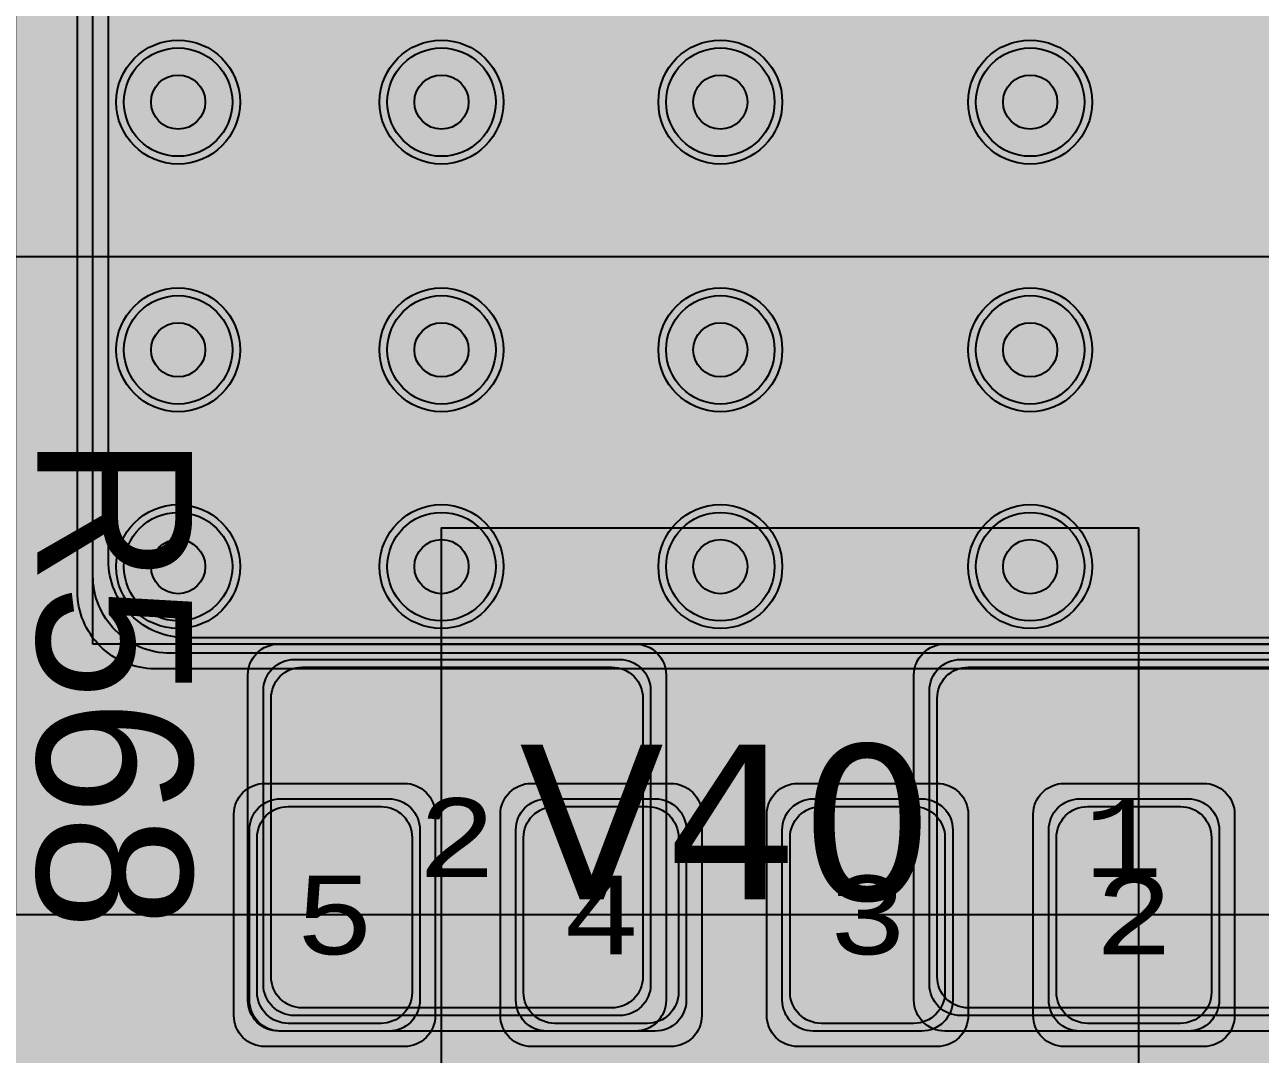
# Model space of a CAD drawing. Extents: x -28 to 199, y -61 to 255.
# Drawn here: x 25.81 to 33.79, y 203.85 to 210.5 of the extents above; entities that cross this region are included whole.
import ezdxf
from ezdxf.enums import TextEntityAlignment as Align

# ---------------------------------------------------------------- set-up
doc = ezdxf.new("R2010")
doc.units = 0
doc.header["$MEASUREMENT"] = 0
for name, color, linetype in [('ASSEMBLY_OUTLINES_BTM', 191, 'CONTINUOUS'), ('ASSEMBLY_OUTLINES_TOP', 102, 'CONTINUOUS'), ('ASSEMBLY_PART_NUMBERS_BTM', 191, 'CONTINUOUS'), ('ASSEMBLY_PART_NUMBERS_TOP', 102, 'CONTINUOUS'), ('ASSEMBLY_REF_DES_TOP', 102, 'CONTINUOUS'), ('DRILL_DRAWING', 21, 'CONTINUOUS'), ('GENERATED_SILKSCREEN_BTM', 255, 'CONTINUOUS'), ('GENERATED_SILKSCREEN_TOP', 140, 'CONTINUOUS'), ('PART_PADS_SMD_BTM', 10, 'CONTINUOUS'), ('PART_PADS_SMD_TOP', 150, 'CONTINUOUS'), ('PIN_NUMBERS_BTM', 8, 'CONTINUOUS'), ('PIN_NUMBERS_TOP', 8, 'CONTINUOUS'), ('PLACEMENT_OUTLINES_BTM', 222, 'CONTINUOUS'), ('PLACEMENT_OUTLINES_TOP', 130, 'CONTINUOUS'), ('PLANE_DATA_LAYER_TOP', 150, 'CONTINUOUS'), ('PLANE_SHAPES_LAYER_2', 230, 'CONTINUOUS'), ('PLANE_SHAPES_LAYER_3', 81, 'CONTINUOUS'), ('PLANE_SHAPES_LAYER_TOP', 150, 'CONTINUOUS'), ('SILKSCREEN_OUTLINES_BTM', 211, 'CONTINUOUS'), ('SILKSCREEN_OUTLINES_TOP', 150, 'CONTINUOUS'), ('SILKSCREEN_REF_DES_TOP', 150, 'CONTINUOUS'), ('SOLDERMASK_PADS_BTM', 12, 'CONTINUOUS'), ('SOLDERMASK_PADS_TOP', 180, 'CONTINUOUS'), ('SOLDERPASTE_PADS_BTM', 12, 'CONTINUOUS'), ('SOLDERPASTE_PADS_TOP', 180, 'CONTINUOUS'), ('TRACES_LAYER_BOTTOM', 10, 'CONTINUOUS'), ('TRACES_LAYER_TOP', 150, 'CONTINUOUS'), ('VIA_HOLES_LAYER_2', 30, 'CONTINUOUS'), ('VIA_HOLES_LAYER_3', 30, 'CONTINUOUS'), ('VIA_HOLES_LAYER_BOTTOM', 30, 'CONTINUOUS'), ('VIA_HOLES_LAYER_TOP', 30, 'CONTINUOUS'), ('VIA_PADS_LAYER_2', 230, 'CONTINUOUS'), ('VIA_PADS_LAYER_3', 81, 'CONTINUOUS'), ('VIA_PADS_LAYER_BOTTOM', 10, 'CONTINUOUS'), ('VIA_PADS_LAYER_TOP', 150, 'CONTINUOUS')]:
    doc.layers.add(name, color=color, linetype=linetype)
doc.styles.add('COURIER_NEW', font='COUR.TTF')
doc.styles.add('VERDANA', font='verdana.TTF')
doc.styles.add('VERIBEST_GERBER_0', font='txt')

msp = doc.modelspace()

# ---------------------------------------------------------------- hatches: boundary and pattern name
at = {"layer": 'PLANE_DATA_LAYER_TOP'}
h = msp.add_hatch(color=256, dxfattribs=at)
h.paths.add_polyline_path([(80, 232.365844, -0.1989099556854013), (79.977682, 232.311963), (76.210945, 228.545226, -0.1989133663345171), (76.157063, 228.522908), (59.914305, 228.522908, -0.198913366334503), (59.860423, 228.545226), (59.320177, 229.085472, 0.1989122151386104), (58.966624, 229.231919), (50.250273, 229.231919, 0.0837973501695308), (50.086168, 229.204221, -0.0837986131993937), (50.061158, 229.2), (49.753893, 229.2, -0.1385740107174436), (49.714013, 229.211269, 1.0804036103222296), (49.168413, 228.146495, -0.8191892513054791), (49.139002, 228), (48.689638, 228, -0.1756631756824748), (48.640808, 228.017701, 0.3625092994040223), (47.359192, 228.017701, -0.1756631756824748), (47.310362, 228), (47.000008, 228, 0.414213562373095), (47, 227.999992), (47, 225.568799, -0.1989099556854013), (46.977682, 225.514918), (45.792168, 224.329403, 0.1989122151386141), (45.645721, 223.97585), (45.645721, 222.741241, -0.7495331930101992), (45.505318, 222.700199, 3.4209104294883637), (45.505318, 221.299801, -0.7495331930101992), (45.645721, 221.258759), (45.645721, 216.903659, 0.1989122151386141), (45.792168, 216.550106), (46.977682, 215.364592, -0.1989099556853327), (47, 215.310711), (47, 208.3262, -0.414213562373095), (46.9238, 208.25), (40.250008, 208.25, 0.414213562373095), (40.25, 208.249992), (40.25, 207.509818, -0.1989099556853327), (40.227682, 207.455937), (39.293327, 206.521582, -0.1630063276675114), (39.250007, 206.5, 0.3431077501110799), (39.25, 206.499993, -0.163006327667525), (39.228418, 206.456673), (39.204184, 206.432439, 0.1989122151386036), (39.057737, 206.078886), (39.057737, 199.827847, -0.1989099556853499), (39.035419, 199.773966), (38.237431, 198.975978, -0.1989133663344342), (38.183549, 198.95366), (34.8262, 198.95366, -0.414213562373095), (34.75, 199.02986), (34.75, 206.499992, 0.414213562373095), (34.749992, 206.5), (34.317913, 206.5, -0.1960198588118564), (34.264635, 206.521722, 0.1960197135562124), (33.95, 206.65), (31.85, 206.65, 0.1960197135562153), (31.535365, 206.521722, -0.1960198588118564), (31.482087, 206.5), (30.017913, 206.5, -0.1960198588118564), (29.964635, 206.521722, 0.1960197135562153), (29.65, 206.65), (27.55, 206.65, 0.1960197135562138), (27.235365, 206.521722, -0.196019858811865), (27.182087, 206.5), (26.0762, 206.5, -0.414213562373095), (26, 206.5762), (26, 209.249992, 0.414213562373095), (25.999992, 209.25), (22.5762, 209.25, -0.414213562373095), (22.5, 209.3262), (22.5, 217.1738, -0.414213562373095), (22.5762, 217.25), (40.249992, 217.25, 0.414213562373095), (40.25, 217.250008), (40.25, 235.6738, -0.414213562373095), (40.3262, 235.75), (40.926501, 235.75, -0.3936083065980414), (41.00251, 235.679195, 0.9315311087574788), (42.99749, 235.679195, -0.3936083065980414), (43.073499, 235.75), (45.676501, 235.75, -0.3936083065980414), (45.75251, 235.679195, 0.9315311087574788), (47.74749, 235.679195, -0.3936083065980414), (47.823499, 235.75), (54.749992, 235.75, 0.414213562373095), (54.75, 235.750008), (54.75, 253.9238, -0.414213562373095), (54.8262, 254), (76.4238, 254, -0.414213562373095), (76.5, 253.9238), (76.5, 245.000008, 0.414213562373095), (76.500008, 245), (76.9238, 245, -0.414213562373095), (77, 244.9238), (77, 243.738669, -0.1989099556853327), (76.977682, 243.684788), (75.896687, 242.603793, -0.138572885290835), (75.860519, 242.583563, 0.3470511284967585), (75.4, 242.000001), (75.4, 241.999997, 0.8890740124386082), (76.583563, 241.860519, -0.1385728852907777), (76.603793, 241.896687), (77.853553, 243.146447, 0.1989122151386141), (78, 243.5), (78, 244.9238, -0.414213562373095), (78.0762, 245), (79.9238, 245, -0.414213562373095), (80, 244.9238)], flags=0)
h.paths.add_polyline_path([(43.11, 211.84, -0.9999999999999999), (45.709999999999994, 211.84, -0.9999999999999999)], flags=0)
h.paths.add_polyline_path([(43.11, 232.16, -0.9999999999999999), (45.709999999999994, 232.16, -0.9999999999999999)], flags=0)
h.paths.add_polyline_path([(70.36, 251.16, -0.9999999999999999), (72.96, 251.16, -0.9999999999999999)], flags=0)
h.paths.add_polyline_path([(75.85382, 232.201656, 1.5269321533254407), (77.798344, 234.14618, -0.3083936079367561), (77.75, 234.217106), (77.75, 236.85, 0.1989122151386141), (77.603553, 237.203553), (74.003793, 240.803313, -0.1385728852908702), (73.983563, 240.839481, 0.5290192293501887), (73.056188, 241.191725, -0.5447508126718748), (72.937635, 241.2401, 0.9111800432088785), (70.36, 241), (70.36, 240.999999, 0.7658860095707771), (72.783466, 240.345916, -0.5447523950639244), (72.911374, 240.351799, 0.1812054976169237), (73.260519, 240.116437, -0.1385728852908801), (73.296687, 240.096207), (76.727682, 236.665212, -0.1989099556853327), (76.75, 236.611331), (76.75, 234.217106, -0.3083936079367562), (76.701656, 234.14618, 0.2085264349626477), (75.85382, 233.298344, -0.30839360793669), (75.782894, 233.25), (73.57, 233.25, 0.1989122151386067), (73.216447, 233.103553), (72.190166, 232.077272, -0.292650029123305), (72.109912, 232.059663, 4.55738777888818), (72.879663, 231.289912, -0.0885792902101388), (72.874954, 231.316284), (72.874954, 231.316285, -0.1989099556854013), (72.897272, 231.370166), (73.754788, 232.227682, -0.1989133663345172), (73.80867, 232.25), (75.782894, 232.25, -0.30839360793669)], flags=0)
at = {"layer": 'PLANE_SHAPES_LAYER_2'}
h = msp.add_hatch(color=256, dxfattribs=at)
h.paths.add_polyline_path([(169.5, 129.25), (149.5, 129.25), (142.25, 122), (142.25, 90.5), (147.5, 90.5), (147.5, 80), (154, 80), (154, 69.25), (131.75, 69.25), (131.75, 73.25), (121.25, 73.25), (121.25, 81), (110.5, 81), (110.5, 125.75), (106.5, 125.75), (106.5, 128.75), (93.5, 128.75), (93.5, 120.25), (91.75, 120.25), (91.75, 121.5), (80, 121.5), (80, 118.25), (73.25, 118.25), (73.25, 124.5), (67.5, 124.5), (67.5, 128), (57.75, 128), (57.75, 120.25), (55.25, 120.25), (55.25, 121.5), (47.5, 121.5), (47.5, 119), (35, 119), (35, 134.75), (32.75, 134.75), (32.75, 159.75), (29.25, 159.75), (29.25, 175.25), (22.5, 175.25), (22.5, 195.25), (17.25, 195.25), (17.25, 198), (22.5, 198), (22.5, 216.5), (40.25, 216.5), (40.25, 235.5), (54.5, 235.5), (54.5, 254), (87.25, 254), (87.25, 236.25), (86.25, 236.25), (86.25, 228.75), (81, 228.75), (81, 218.75), (95.25, 218.75), (95.25, 194.5), (87, 194.5), (87, 172), (131.1, 172), (131.1, 208.75), (115.5, 208.75), (115.5, 213.75), (106.75, 213.75), (106.75, 218.75), (110.25, 222.25), (110.25, 226.25), (142.5, 226.25), (142.5, 221.5), (160.5, 221.5), (160.5, 240.75), (169.5, 240.75)])
h.paths.add_polyline_path([(35.5, 149.5), (41.75, 149.5), (41.75, 152), (39.25, 152), (39.25, 154), (37.75, 154), (37.75, 152), (35.5, 152)], flags=16)
h.paths.add_polyline_path([(37.5, 125.75), (37.5, 128.75), (42.75, 128.75), (42.75, 125.75)], flags=16)
h.paths.add_polyline_path([(52, 127.75), (52, 130.75), (54.25, 130.75), (54.25, 127.75)], flags=16)
h.paths.add_polyline_path([(50.75, 219.5), (50.75, 226.5), (71.75, 226.5), (71.75, 219.5)], flags=16)
h.paths.add_polyline_path([(66.5, 150.75), (66.5, 177.5), (72.25, 177.5), (72.25, 150.75)], flags=16)
h.paths.add_polyline_path([(47.25, 185.25), (73, 185.25), (73, 188.25), (70.25, 188.25), (70.25, 191), (47.25, 191)], flags=16)
h.paths.add_polyline_path([(84.5, 208), (84.5, 212.75), (85, 212.75), (85, 208)], flags=16)
h.paths.add_polyline_path([(61.5, 137.25), (87.75, 137.25), (87.75, 140.5), (84.75, 140.5), (84.75, 143), (61.5, 143)], flags=16)
h.paths.add_polyline_path([(88.75, 127), (88.75, 130), (91, 130), (91, 127)], flags=16)
h.paths.add_polyline_path([(85.5, 130.25), (85.5, 132.5), (91, 132.5), (91, 130.25)], flags=16)
h.paths.add_polyline_path([(108.75, 142.25), (135.75, 142.25), (135.75, 145.75), (132.25, 145.75), (132.25, 149), (108.75, 149)], flags=16)
h.paths.add_polyline_path([(114.25, 126.75), (140.75, 126.75), (140.75, 129.75), (137.25, 129.75), (137.25, 133), (114.25, 133)], flags=16)
h.paths.add_polyline_path([(155.25, 180.25), (166.25, 180.25), (166.25, 186.25), (152.25, 186.25), (152.25, 183), (155.25, 183)], flags=16)
at = {"layer": 'PLANE_SHAPES_LAYER_3'}
h = msp.add_hatch(color=256, dxfattribs=at)
h.paths.add_polyline_path([(169.5, 129.25), (149.5, 129.25), (142.25, 122), (142.25, 90.5), (147.5, 90.5), (147.5, 80), (154, 80), (154, 69.25), (131.75, 69.25), (131.75, 73.25), (121.25, 73.25), (121.25, 81), (110.5, 81), (110.5, 125.75), (106.5, 125.75), (106.5, 128.75), (93.5, 128.75), (93.5, 120.25), (91.75, 120.25), (91.75, 121.5), (80, 121.5), (80, 118.25), (73.25, 118.25), (73.25, 124.5), (67.5, 124.5), (67.5, 127.75), (58.25, 127.75), (58.25, 130.25), (88.75, 130.25), (88.75, 127), (91, 127), (91, 132.5), (55, 132.5), (55, 131.25), (52, 131.25), (52, 127.75), (55, 127.75), (55, 127.25), (57.75, 127.25), (57.75, 120.25), (55.25, 120.25), (55.25, 121.5), (47.5, 121.5), (47.5, 119), (35, 119), (35, 134.75), (32.75, 134.75), (32.75, 159.75), (29.25, 159.75), (29.25, 175.25), (22.5, 175.25), (22.5, 195.25), (17.25, 195.25), (17.25, 198), (22.5, 198), (22.5, 216.5), (40.25, 216.5), (40.25, 235.5), (54.5, 235.5), (54.5, 254), (87.25, 254), (87.25, 236.25), (86.25, 236.25), (86.25, 228.75), (81, 228.75), (81, 218.75), (95.25, 218.75), (95.25, 194.5), (87, 194.5), (87, 172), (131.1, 172), (131.1, 208.75), (115.5, 208.75), (115.5, 213.75), (106.75, 213.75), (106.75, 218.75), (110.25, 222.25), (110.25, 226.25), (142.5, 226.25), (142.5, 221.5), (160.5, 221.5), (160.5, 240.75), (169.5, 240.75)])
h.paths.add_polyline_path([(35.5, 149.5), (41.75, 149.5), (41.75, 152), (39.25, 152), (39.25, 154), (37.75, 154), (37.75, 152), (35.5, 152)], flags=16)
h.paths.add_polyline_path([(37.5, 125.75), (37.5, 128.75), (42.75, 128.75), (42.75, 125.75)], flags=16)
h.paths.add_polyline_path([(50.75, 219.5), (50.75, 226.5), (71.75, 226.5), (71.75, 219.5)], flags=16)
h.paths.add_polyline_path([(66.5, 150.75), (66.5, 177.5), (72.25, 177.5), (72.25, 150.75)], flags=16)
h.paths.add_polyline_path([(47.25, 185.25), (73, 185.25), (73, 188.25), (70.25, 188.25), (70.25, 191), (47.25, 191)], flags=16)
h.paths.add_polyline_path([(84.5, 208), (84.5, 212.75), (85, 212.75), (85, 208)], flags=16)
h.paths.add_polyline_path([(61.5, 137.25), (87.75, 137.25), (87.75, 140.5), (84.75, 140.5), (84.75, 143), (61.5, 143)], flags=16)
h.paths.add_polyline_path([(108.75, 142.25), (135.75, 142.25), (135.75, 145.75), (132.25, 145.75), (132.25, 149), (108.75, 149)], flags=16)
h.paths.add_polyline_path([(114.25, 126.75), (140.75, 126.75), (140.75, 129.75), (137.25, 129.75), (137.25, 133), (114.25, 133)], flags=16)
h.paths.add_polyline_path([(155.25, 180.25), (166.25, 180.25), (166.25, 186.25), (152.25, 186.25), (152.25, 183), (155.25, 183)], flags=16)
at = {"layer": 'VIA_HOLES_LAYER_2'}
h = msp.add_hatch(color=256, dxfattribs=at)
edge = h.paths.add_edge_path()
edge.add_arc((26.8, 210), 0.175, 0, 360)
h = msp.add_hatch(color=256, dxfattribs=at)
edge = h.paths.add_edge_path()
edge.add_arc((28.5, 210), 0.175, 0, 360)
h = msp.add_hatch(color=256, dxfattribs=at)
edge = h.paths.add_edge_path()
edge.add_arc((30.3, 210), 0.175, 0, 360)
h = msp.add_hatch(color=256, dxfattribs=at)
edge = h.paths.add_edge_path()
edge.add_arc((32.3, 210), 0.175, 0, 360)
h = msp.add_hatch(color=256, dxfattribs=at)
edge = h.paths.add_edge_path()
edge.add_arc((26.8, 208.4), 0.175, 0, 360)
h = msp.add_hatch(color=256, dxfattribs=at)
edge = h.paths.add_edge_path()
edge.add_arc((28.5, 208.4), 0.175, 0, 360)
h = msp.add_hatch(color=256, dxfattribs=at)
edge = h.paths.add_edge_path()
edge.add_arc((30.3, 208.4), 0.175, 0, 360)
h = msp.add_hatch(color=256, dxfattribs=at)
edge = h.paths.add_edge_path()
edge.add_arc((32.3, 208.4), 0.175, 0, 360)
h = msp.add_hatch(color=256, dxfattribs=at)
edge = h.paths.add_edge_path()
edge.add_arc((26.8, 207), 0.175, 0, 360)
h = msp.add_hatch(color=256, dxfattribs=at)
edge = h.paths.add_edge_path()
edge.add_arc((28.5, 207), 0.175, 0, 360)
h = msp.add_hatch(color=256, dxfattribs=at)
edge = h.paths.add_edge_path()
edge.add_arc((30.3, 207), 0.175, 0, 360)
h = msp.add_hatch(color=256, dxfattribs=at)
edge = h.paths.add_edge_path()
edge.add_arc((32.3, 207), 0.175, 0, 360)
at = {"layer": 'VIA_HOLES_LAYER_3'}
h = msp.add_hatch(color=256, dxfattribs=at)
edge = h.paths.add_edge_path()
edge.add_arc((26.8, 210), 0.175, 0, 360)
h = msp.add_hatch(color=256, dxfattribs=at)
edge = h.paths.add_edge_path()
edge.add_arc((28.5, 210), 0.175, 0, 360)
h = msp.add_hatch(color=256, dxfattribs=at)
edge = h.paths.add_edge_path()
edge.add_arc((30.3, 210), 0.175, 0, 360)
h = msp.add_hatch(color=256, dxfattribs=at)
edge = h.paths.add_edge_path()
edge.add_arc((32.3, 210), 0.175, 0, 360)
h = msp.add_hatch(color=256, dxfattribs=at)
edge = h.paths.add_edge_path()
edge.add_arc((26.8, 208.4), 0.175, 0, 360)
h = msp.add_hatch(color=256, dxfattribs=at)
edge = h.paths.add_edge_path()
edge.add_arc((28.5, 208.4), 0.175, 0, 360)
h = msp.add_hatch(color=256, dxfattribs=at)
edge = h.paths.add_edge_path()
edge.add_arc((30.3, 208.4), 0.175, 0, 360)
h = msp.add_hatch(color=256, dxfattribs=at)
edge = h.paths.add_edge_path()
edge.add_arc((32.3, 208.4), 0.175, 0, 360)
h = msp.add_hatch(color=256, dxfattribs=at)
edge = h.paths.add_edge_path()
edge.add_arc((26.8, 207), 0.175, 0, 360)
h = msp.add_hatch(color=256, dxfattribs=at)
edge = h.paths.add_edge_path()
edge.add_arc((28.5, 207), 0.175, 0, 360)
h = msp.add_hatch(color=256, dxfattribs=at)
edge = h.paths.add_edge_path()
edge.add_arc((30.3, 207), 0.175, 0, 360)
h = msp.add_hatch(color=256, dxfattribs=at)
edge = h.paths.add_edge_path()
edge.add_arc((32.3, 207), 0.175, 0, 360)
at = {"layer": 'VIA_HOLES_LAYER_BOTTOM'}
h = msp.add_hatch(color=256, dxfattribs=at)
edge = h.paths.add_edge_path()
edge.add_arc((26.8, 210), 0.175, 0, 360)
h = msp.add_hatch(color=256, dxfattribs=at)
edge = h.paths.add_edge_path()
edge.add_arc((28.5, 210), 0.175, 0, 360)
h = msp.add_hatch(color=256, dxfattribs=at)
edge = h.paths.add_edge_path()
edge.add_arc((30.3, 210), 0.175, 0, 360)
h = msp.add_hatch(color=256, dxfattribs=at)
edge = h.paths.add_edge_path()
edge.add_arc((32.3, 210), 0.175, 0, 360)
h = msp.add_hatch(color=256, dxfattribs=at)
edge = h.paths.add_edge_path()
edge.add_arc((26.8, 208.4), 0.175, 0, 360)
h = msp.add_hatch(color=256, dxfattribs=at)
edge = h.paths.add_edge_path()
edge.add_arc((28.5, 208.4), 0.175, 0, 360)
h = msp.add_hatch(color=256, dxfattribs=at)
edge = h.paths.add_edge_path()
edge.add_arc((30.3, 208.4), 0.175, 0, 360)
h = msp.add_hatch(color=256, dxfattribs=at)
edge = h.paths.add_edge_path()
edge.add_arc((32.3, 208.4), 0.175, 0, 360)
h = msp.add_hatch(color=256, dxfattribs=at)
edge = h.paths.add_edge_path()
edge.add_arc((26.8, 207), 0.175, 0, 360)
h = msp.add_hatch(color=256, dxfattribs=at)
edge = h.paths.add_edge_path()
edge.add_arc((28.5, 207), 0.175, 0, 360)
h = msp.add_hatch(color=256, dxfattribs=at)
edge = h.paths.add_edge_path()
edge.add_arc((30.3, 207), 0.175, 0, 360)
h = msp.add_hatch(color=256, dxfattribs=at)
edge = h.paths.add_edge_path()
edge.add_arc((32.3, 207), 0.175, 0, 360)
at = {"layer": 'VIA_HOLES_LAYER_TOP'}
h = msp.add_hatch(color=256, dxfattribs=at)
edge = h.paths.add_edge_path()
edge.add_arc((26.8, 210), 0.175, 0, 360)
h = msp.add_hatch(color=256, dxfattribs=at)
edge = h.paths.add_edge_path()
edge.add_arc((28.5, 210), 0.175, 0, 360)
h = msp.add_hatch(color=256, dxfattribs=at)
edge = h.paths.add_edge_path()
edge.add_arc((30.3, 210), 0.175, 0, 360)
h = msp.add_hatch(color=256, dxfattribs=at)
edge = h.paths.add_edge_path()
edge.add_arc((32.3, 210), 0.175, 0, 360)
h = msp.add_hatch(color=256, dxfattribs=at)
edge = h.paths.add_edge_path()
edge.add_arc((26.8, 208.4), 0.175, 0, 360)
h = msp.add_hatch(color=256, dxfattribs=at)
edge = h.paths.add_edge_path()
edge.add_arc((28.5, 208.4), 0.175, 0, 360)
h = msp.add_hatch(color=256, dxfattribs=at)
edge = h.paths.add_edge_path()
edge.add_arc((30.3, 208.4), 0.175, 0, 360)
h = msp.add_hatch(color=256, dxfattribs=at)
edge = h.paths.add_edge_path()
edge.add_arc((32.3, 208.4), 0.175, 0, 360)
h = msp.add_hatch(color=256, dxfattribs=at)
edge = h.paths.add_edge_path()
edge.add_arc((26.8, 207), 0.175, 0, 360)
h = msp.add_hatch(color=256, dxfattribs=at)
edge = h.paths.add_edge_path()
edge.add_arc((28.5, 207), 0.175, 0, 360)
h = msp.add_hatch(color=256, dxfattribs=at)
edge = h.paths.add_edge_path()
edge.add_arc((30.3, 207), 0.175, 0, 360)
h = msp.add_hatch(color=256, dxfattribs=at)
edge = h.paths.add_edge_path()
edge.add_arc((32.3, 207), 0.175, 0, 360)

# ---------------------------------------------------------------- linework, layer by layer
at = {"layer": 'ASSEMBLY_OUTLINES_BTM'}
msp.add_lwpolyline([(26.25, 206.5), (26.25, 214.8), (36.25, 214.8), (36.25, 206.5)], close=True, dxfattribs=at)
at = {"layer": 'ASSEMBLY_OUTLINES_TOP'}
for points, const_width in [([(21.25, 209), (21.25, 235), (47.25, 235), (47.25, 209)], 0.2), ([(28.5, 203.25), (28.5, 207.25), (33, 207.25), (33, 203.25)], 0.1)]:
    msp.add_lwpolyline(points, close=True, dxfattribs=dict(at, const_width=const_width))
at = {"layer": 'ASSEMBLY_OUTLINES_TOP', "const_width": 0.2}
msp.add_lwpolyline([(32.25, 203.5), (32.25, 207)], dxfattribs=at)
at = {"layer": 'GENERATED_SILKSCREEN_BTM'}
for points, const_width in [([(36.750005, 204.756176, 9.7912e-06), (36.749995, 204.756172), (36.749995, 216.999995), (25.750005, 216.999995), (25.750005, 204.750005), (27.185, 204.750005), (27.185, 204.749995), (25.75, 204.749995, -0.4142135624), (25.749995, 204.75), (25.749995, 217, -0.4142135624), (25.75, 217.000005), (36.75, 217.000005, -0.4142135624), (36.750005, 217), (36.750005, 204.756176)], 0.15), ([(36.750005, 204.75, -0.4142135624), (36.75, 204.749995), (35.29, 204.749995), (35.29, 204.750005), (36.749995, 204.750005), (36.749995, 216.999995), (25.750005, 216.999995), (25.750005, 204.750005), (27.21, 204.750005), (27.21, 204.749995), (25.75, 204.749995, -0.4142135624), (25.749995, 204.75), (25.749995, 217, -0.4142135624), (25.75, 217.000005), (36.75, 217.000005, -0.4142135624), (36.750005, 217), (36.750005, 204.75)], 0.1)]:
    msp.add_lwpolyline(points, format="xyb", dxfattribs=dict(at, const_width=const_width))
for points, const_width in [([(28.435, 204.749995), (28.435, 204.750005), (28.905, 204.750005), (28.905, 204.749995)], 0.15), ([(30.155, 204.749995), (30.155, 204.750005), (30.625, 204.750005), (30.625, 204.749995)], 0.15), ([(31.875, 204.749995), (31.875, 204.750005), (32.345, 204.750005), (32.345, 204.749995)], 0.15), ([(33.595, 204.749995), (33.595, 204.750005), (34.065, 204.750005), (34.065, 204.749995)], 0.15), ([(28.41, 204.749995), (28.41, 204.750005), (28.93, 204.750005), (28.93, 204.749995)], 0.1), ([(30.13, 204.749995), (30.13, 204.750005), (30.65, 204.750005), (30.65, 204.749995)], 0.1), ([(31.85, 204.749995), (31.85, 204.750005), (32.37, 204.750005), (32.37, 204.749995)], 0.1), ([(33.57, 204.749995), (33.57, 204.750005), (34.09, 204.750005), (34.09, 204.749995)], 0.1)]:
    msp.add_lwpolyline(points, close=True, dxfattribs=dict(at, const_width=const_width))
at = {"layer": 'GENERATED_SILKSCREEN_TOP', "const_width": 0.15}
msp.add_lwpolyline([(21.25, 209), (21.25, 235), (47.25, 235), (47.25, 209)], close=True, dxfattribs=at)
for points in [[(26.894005, 207.414473, 6.1414e-06), (26.893995, 207.414476), (26.893995, 207.693499), (26.891996, 207.702496), (26.886996, 207.707496, -0.1119910924), (26.886995, 207.707498), (26.881997, 207.713495), (26.873999, 207.715495), (25.914001, 207.715495), (25.906004, 207.713496), (25.901004, 207.708496, -0.0710678119), (25.901003, 207.708495), (25.898005, 207.7025), (25.898005, 207.702499), (25.897005, 207.6955), (25.898005, 207.687502), (25.901004, 207.680504), (25.906004, 207.675504), (25.914001, 207.673505), (26.374, 207.673505, -0.4142135624), (26.374005, 207.6735), (26.374005, 207.2035, -0.3066784412), (26.374002, 207.203495), (25.908002, 207.039495, -0.0990195132), (25.908, 207.039495), (25.901003, 207.035497), (25.897005, 207.0285), (25.897005, 207.028499), (25.896005, 207.020501), (25.898005, 207.014502), (25.902003, 207.008505, -0.0710678128), (25.902004, 207.008504), (25.907004, 207.003504, -0.0710678119), (25.907005, 207.003503), (25.913, 207.000505), (25.920997, 207.002505, -0.0493889889), (25.920998, 207.002505), (26.386998, 207.166505, -0.3391210228), (26.387004, 207.166503), (26.40163, 207.148076, 6.8851e-06), (26.401626, 207.148065), (26.386999, 207.166494), (25.921002, 207.002495, -0.0990195139), (25.921, 207.002495), (25.913001, 207.000495, -0.2888244168), (25.912996, 207.000497), (25.907001, 207.003495, -0.2617450016), (25.906996, 207.003496), (25.901996, 207.008496, -0.1119910926), (25.901995, 207.008498), (25.897997, 207.014496, -0.1622776602), (25.897995, 207.014498), (25.895995, 207.020498), (25.895995, 207.020501), (25.896995, 207.028501, -0.1845275523), (25.896997, 207.028504), (25.900995, 207.0355, -0.2534505531), (25.900998, 207.035504), (25.907996, 207.039503, -0.1622776601), (25.907998, 207.039505), (26.373995, 207.203504), (26.373995, 207.673495), (25.914001, 207.673495, -0.0990195138), (25.913999, 207.673495), (25.906, 207.675495, -0.213376807), (25.905996, 207.675496), (25.900996, 207.680496, -0.0908850659), (25.900995, 207.680498), (25.897995, 207.687498), (25.897995, 207.687499), (25.896995, 207.695499), (25.896995, 207.695501), (25.897995, 207.702501, -0.1845275517), (25.897997, 207.702504), (25.900995, 207.7085, -0.2133768076), (25.900996, 207.708504), (25.905996, 207.713504, -0.213376807), (25.906, 207.713505), (25.913999, 207.715505, -0.0990195132), (25.914001, 207.715505), (26.873999, 207.715505, -0.0990195132), (26.874001, 207.715505), (26.882001, 207.713505, -0.1845275527), (26.882004, 207.713503), (26.887002, 207.707505, -0.1119910931), (26.887004, 207.707504), (26.892004, 207.702504, -0.1622776598), (26.892005, 207.702501), (26.894005, 207.693501), (26.894005, 207.414473)], [(26.853005, 207.421682, 5.9117e-06), (26.852995, 207.421683), (26.852995, 207.673495), (26.414005, 207.673495), (26.414005, 207.194502), (26.419027, 207.188373, 6.5767e-06), (26.419022, 207.188363), (26.413996, 207.194497, -0.1622776598), (26.413995, 207.1945), (26.413995, 207.6735, -0.4142135624), (26.414, 207.673505), (26.853, 207.673505, -0.4142135624), (26.853005, 207.6735), (26.853005, 207.421682)], [(29.95631, 207.250005, 7.1803e-06), (29.956303, 207.249995), (28.843697, 207.249995, 7.1803e-06), (28.84369, 207.250005), (29.95631, 207.250005)], [(31.95631, 207.250005, 7.1803e-06), (31.956303, 207.249995), (30.643697, 207.249995, 7.1803e-06), (30.64369, 207.250005), (31.95631, 207.250005)], [(33.000005, 206.475), (32.999995, 206.475), (32.999995, 207.249995), (32.643697, 207.249995, 7.1803e-06), (32.64369, 207.250005), (33, 207.250005, -0.4142135624), (33.000005, 207.25), (33.000005, 206.475)], [(26.550005, 206.244499), (26.549005, 206.239499), (26.549005, 206.239498), (26.548005, 206.236498), (26.546005, 206.231498, -0.1845275518), (26.546003, 206.231495), (26.410004, 206.062497, -0.2360679778), (26.41, 206.062495), (26.408005, 206.061497, -0.0710678119), (26.408004, 206.061496), (26.405004, 206.058496, -0.3624646074), (26.404998, 206.058495), (26.403002, 206.058495), (26.398002, 206.056495, -0.0990195139), (26.398, 206.056495), (26.393001, 206.055495, -0.0990195139), (26.392999, 206.055495), (26.051001, 206.055495, -0.0990195138), (26.050999, 206.055495), (26.047, 206.056495, -0.0990195139), (26.046998, 206.056495), (26.040998, 206.058495, -0.1622776593), (26.040996, 206.058497), (26.039001, 206.059495, -0.2617450005), (26.038996, 206.059496), (26.035996, 206.062496, -0.1119910926), (26.035995, 206.062498), (25.897996, 206.231497, -0.162277661), (25.897995, 206.2315), (25.895997, 206.235496, -0.2360679772), (25.895995, 206.2355), (25.895995, 206.2375), (25.894997, 206.239496, -0.2360679772), (25.894995, 206.2395), (25.894995, 206.240497), (25.893996, 206.241496, -0.2133768063), (25.893995, 206.2415), (25.893995, 206.5815, -0.2360679772), (25.893997, 206.581504), (25.895995, 206.5855), (25.895995, 206.5895, -0.162277661), (25.895996, 206.589503), (25.897996, 206.592503), (26.035995, 206.761502, -0.1119910926), (26.035996, 206.761504), (26.040996, 206.766504, -0.1622776605), (26.040999, 206.766505), (26.043998, 206.767505, -0.1454891693), (26.044001, 206.767505), (26.047999, 206.767505, -0.0990195138), (26.048001, 206.767505), (26.055001, 206.766505, -0.1845275526), (26.055004, 206.766503), (26.062, 206.762505, -0.2360679766), (26.062004, 206.762503), (26.067004, 206.756503), (26.071004, 206.750503, -0.1622776611), (26.071005, 206.7505), (26.071005, 206.744498), (26.068005, 206.737498, -0.1845275517), (26.068003, 206.737495), (25.936005, 206.574498), (25.936005, 206.251502), (26.061002, 206.095505), (26.382998, 206.095505), (26.509995, 206.251502), (26.509995, 206.574498), (26.376996, 206.737497), (26.373997, 206.741496, -0.1845275523), (26.373995, 206.741499), (26.372995, 206.746499), (26.372995, 206.746501), (26.373995, 206.750501), (26.373995, 206.750502), (26.375995, 206.755502, -0.0710678116), (26.375996, 206.755503), (26.377995, 206.762501, -0.1845275532), (26.377997, 206.762504), (26.380996, 206.766503, -0.1622776603), (26.380998, 206.766505), (26.385997, 206.769504, -0.1119910925), (26.385999, 206.769505), (26.392999, 206.770505, -0.0990195134), (26.393001, 206.770505), (26.442289, 206.770505, 7.1803e-06), (26.442296, 206.770495), (26.393001, 206.770495), (26.386001, 206.769495), (26.381003, 206.766496), (26.378005, 206.762498), (26.376005, 206.755499), (26.376005, 206.755498), (26.374005, 206.750498, -0.0493889889), (26.374005, 206.750497), (26.373005, 206.7465), (26.374005, 206.741502), (26.377004, 206.737503), (26.510004, 206.574503, -0.1622776599), (26.510005, 206.5745), (26.510005, 206.2515, -0.1622776599), (26.510004, 206.251497), (26.383004, 206.095497, -0.2360679778), (26.383, 206.095495), (26.061, 206.095495, -0.2360679778), (26.060996, 206.095497), (25.935996, 206.251497, -0.1622776598), (25.935995, 206.2515), (25.935995, 206.5745, -0.1622776598), (25.935996, 206.574503), (26.067995, 206.737502), (26.070995, 206.744502), (26.070995, 206.750499), (26.066996, 206.756497), (26.061996, 206.762497), (26.055, 206.766495, -0.0493889889), (26.054999, 206.766495), (26.047999, 206.767495), (26.044002, 206.767495), (26.041004, 206.766496), (26.036004, 206.761496, -0.1119910924), (26.036002, 206.761495), (25.898004, 206.592497), (25.896005, 206.589499), (25.896005, 206.5855, -0.2360679772), (25.896003, 206.585496), (25.894005, 206.5815), (25.894005, 206.241503), (25.895004, 206.240504, -0.2133768061), (25.895005, 206.2405), (25.895005, 206.2395), (25.896003, 206.237504, -0.2360679772), (25.896005, 206.2375), (25.896005, 206.2355), (25.898003, 206.231504, -0.0710678119), (25.898004, 206.231503), (26.036002, 206.062505, -0.1119910929), (26.036004, 206.062504), (26.039004, 206.059504, -0.0710678119), (26.039005, 206.059503), (26.041, 206.058505, -0.0990195138), (26.041002, 206.058505), (26.047002, 206.056505, -0.0493889892), (26.047003, 206.056505), (26.051001, 206.055505), (26.392999, 206.055505), (26.397998, 206.056505), (26.402998, 206.058505, -0.1454891692), (26.403001, 206.058505), (26.404997, 206.058505), (26.407996, 206.061504, -0.2617450005), (26.408001, 206.061505), (26.409996, 206.062503), (26.545995, 206.231502), (26.547995, 206.236502), (26.548995, 206.239502, -0.0493889903), (26.548995, 206.239503), (26.549995, 206.244501), (26.549995, 206.581499), (26.548995, 206.585497, -0.0493889889), (26.548995, 206.585498), (26.547995, 206.588498), (26.547995, 206.5885), (26.545997, 206.592496, -0.0710678119), (26.545996, 206.592497), (26.435996, 206.728497, -0.6180339883), (26.436, 206.728505), (26.473021, 206.728505, 7.5331e-06), (26.473029, 206.728495), (26.43601, 206.728495), (26.546004, 206.592503, -0.1622776598), (26.546005, 206.5925), (26.548003, 206.588505, -0.1845275522), (26.548005, 206.588502), (26.549005, 206.585502), (26.549005, 206.585501), (26.550005, 206.581501), (26.550005, 206.244499)], [(26.894005, 206.075499), (26.892005, 206.068499, -0.1622776598), (26.892004, 206.068496), (26.888005, 206.062498, -0.205257702), (26.888002, 206.062495), (26.881002, 206.059495, -0.1454891684), (26.880999, 206.059495), (26.873001, 206.058495, -0.0954145721), (26.872999, 206.058495), (26.866001, 206.059495, -0.1454891684), (26.865998, 206.059495), (26.858998, 206.062495, -0.2052577019), (26.858995, 206.062498), (26.854996, 206.068496, -0.1622776598), (26.854995, 206.068499), (26.852995, 206.075499), (26.852995, 206.578317, 5.9117e-06), (26.853005, 206.578318), (26.853005, 206.075501), (26.855005, 206.068502), (26.859003, 206.062505), (26.866002, 206.059505), (26.873, 206.058505), (26.880998, 206.059505), (26.887997, 206.062505), (26.891995, 206.068502), (26.893995, 206.075501), (26.893995, 206.585525, 5.9988e-06), (26.894005, 206.585527), (26.894005, 206.075499)], [(28.500005, 206.475), (28.499995, 206.475), (28.499995, 206.575, 5.8824e-06), (28.500005, 206.575), (28.500005, 206.475)], [(29.202353, 203.249995), (28.5, 203.249995, -0.4142135624), (28.499995, 203.25), (28.499995, 204.025), (28.500005, 204.025), (28.500005, 203.250005), (29.202349, 203.250005, 6.3355e-06), (29.202353, 203.249995)], [(33.000005, 203.825, 5.8824e-06), (32.999995, 203.825), (32.999995, 204.025), (33.000005, 204.025), (33.000005, 203.825)]]:
    msp.add_lwpolyline(points, format="xyb", dxfattribs=at)
for points in [[(26.89, 205.2855), (26.753, 205.1175), (26.748, 205.1125), (26.74, 205.1115), (26.735, 205.1125), (26.73, 205.1145), (26.725, 205.1175), (26.721, 205.1225), (26.718, 205.1275), (26.717, 205.1325), (26.717, 205.1375), (26.72, 205.1415), (26.853, 205.3055), (26.853, 205.6295), (26.727, 205.7835), (26.368, 205.7835), (26.479, 205.6475), (26.48, 205.6435), (26.481, 205.6415), (26.481, 205.6405), (26.482, 205.6405), (26.483, 205.6355), (26.483, 205.2985), (26.482, 205.2945), (26.481, 205.2935), (26.481, 205.2925), (26.48, 205.2895), (26.479, 205.2855), (26.343, 205.1175), (26.341, 205.1165), (26.339, 205.1145), (26.338, 205.1135), (26.336, 205.1135), (26.329, 205.1115), (26.326, 205.1105), (26.051, 205.1105), (26.046, 205.1115), (26.042, 205.1135), (26.038, 205.1145), (26.035, 205.1175), (25.898, 205.2855), (25.896, 205.2905), (25.895, 205.2915), (25.895, 205.2935), (25.895, 205.2955), (25.894, 205.2965), (25.894, 205.2985), (25.894, 205.6355), (25.895, 205.6395), (25.896, 205.6435), (25.898, 205.6475), (26.035, 205.8155), (26.037, 205.8175), (26.038, 205.8195), (26.041, 205.8215), (26.048, 205.8235), (26.051, 205.8245), (26.737, 205.8245), (26.742, 205.8235), (26.746, 205.8215), (26.749, 205.8195), (26.75, 205.8175), (26.753, 205.8155), (26.89, 205.6475), (26.891, 205.6435), (26.892, 205.6405), (26.893, 205.6395), (26.894, 205.6355), (26.894, 205.2985), (26.893, 205.2945), (26.893, 205.2935), (26.892, 205.2925), (26.891, 205.2895), (26.89, 205.2855)], [(26.316, 205.7835), (26.061, 205.7835), (25.935, 205.6295), (25.935, 205.3065), (26.061, 205.1505), (26.316, 205.1505), (26.443, 205.3065), (26.443, 205.6295), (26.316, 205.7835)], [(26.525, 204.2085), (26.429, 204.2405), (26.333, 204.2085), (26.33, 204.2085), (26.326, 204.2075), (26.017, 204.2075), (26.014, 204.2075), (26.011, 204.2085), (26.007, 204.2095), (26.003, 204.2135), (25.9, 204.3135), (25.896, 204.3175), (25.895, 204.3235), (25.894, 204.3275), (25.894, 204.6945), (25.894, 204.6975), (25.895, 204.7005), (25.896, 204.7045), (25.9, 204.7085), (26.003, 204.8085), (26.007, 204.8125), (26.011, 204.8145), (26.017, 204.8145), (26.326, 204.8145), (26.33, 204.8145), (26.332, 204.8145), (26.333, 204.8135), (26.429, 204.7815), (26.525, 204.8135), (26.526, 204.8145), (26.532, 204.8145), (26.772, 204.8145), (26.776, 204.8145), (26.781, 204.8125), (26.786, 204.8085), (26.889, 204.7085), (26.892, 204.7045), (26.893, 204.7005), (26.894, 204.6975), (26.894, 204.6945), (26.894, 204.3275), (26.893, 204.3235), (26.892, 204.3175), (26.889, 204.3135), (26.786, 204.2135), (26.78, 204.2095), (26.776, 204.2085), (26.772, 204.2075), (26.532, 204.2075), (26.528, 204.2075), (26.526, 204.2085), (26.525, 204.2085)], [(26.322, 204.7745), (26.026, 204.7745), (25.935, 204.6845), (25.935, 204.3355), (26.026, 204.2475), (26.322, 204.2475), (26.408, 204.2765), (26.408, 204.7475), (26.322, 204.7745)], [(26.761, 204.7745), (26.534, 204.7745), (26.448, 204.7475), (26.448, 204.2765), (26.534, 204.2475), (26.761, 204.2475), (26.853, 204.3355), (26.853, 204.6845), (26.761, 204.7745)]]:
    msp.add_lwpolyline(points, dxfattribs=at)
at = {"layer": 'PART_PADS_SMD_BTM'}
for points in [[(36.25, 206.94, -0.4142135624), (35.75, 206.44), (26.75, 206.44, -0.4142135624), (26.25, 206.94), (26.25, 215.94, -0.4142135624), (26.75, 216.44), (35.75, 216.44, -0.4142135624), (36.25, 215.94)], [(27.46, 204, -0.4142135624), (27.26, 204.2), (27.26, 205.3, -0.4142135624), (27.46, 205.5), (28.16, 205.5, -0.4142135624), (28.36, 205.3), (28.36, 204.2, -0.4142135624), (28.16, 204)], [(29.18, 204, -0.4142135624), (28.98, 204.2), (28.98, 205.3, -0.4142135624), (29.18, 205.5), (29.88, 205.5, -0.4142135624), (30.08, 205.3), (30.08, 204.2, -0.4142135624), (29.88, 204)], [(30.9, 204, -0.4142135624), (30.7, 204.2), (30.7, 205.3, -0.4142135624), (30.9, 205.5), (31.6, 205.5, -0.4142135624), (31.8, 205.3), (31.8, 204.2, -0.4142135624), (31.6, 204)], [(32.62, 204, -0.4142135624), (32.42, 204.2), (32.42, 205.3, -0.4142135624), (32.62, 205.5), (33.32, 205.5, -0.4142135624), (33.52, 205.3), (33.52, 204.2, -0.4142135624), (33.32, 204)]]:
    msp.add_lwpolyline(points, format="xyb", close=True, dxfattribs=at)
at = {"layer": 'PART_PADS_SMD_TOP'}
for points in [[(29.85, 204.3, -0.4142135624), (29.65, 204.1), (27.55, 204.1, -0.4142135624), (27.35, 204.3), (27.35, 206.2, -0.4142135624), (27.55, 206.4), (29.65, 206.4, -0.4142135624), (29.85, 206.2)], [(34.15, 204.3, -0.4142135624), (33.95, 204.1), (31.85, 204.1, -0.4142135624), (31.65, 204.3), (31.65, 206.2, -0.4142135624), (31.85, 206.4), (33.95, 206.4, -0.4142135624), (34.15, 206.2)]]:
    msp.add_lwpolyline(points, format="xyb", close=True, dxfattribs=at)
at = {"layer": 'PLACEMENT_OUTLINES_BTM'}
for points in [[(25.75, 204.75), (25.75, 217), (36.75, 217), (36.75, 204.75)], [(26.25, 206.5), (26.25, 214.8), (36.25, 214.8), (36.25, 206.5)]]:
    msp.add_lwpolyline(points, close=True, dxfattribs=at)
at = {"layer": 'PLACEMENT_OUTLINES_TOP'}
for points in [[(21.25, 209), (21.25, 235), (47.25, 235), (47.25, 209)], [(28.5, 203.25), (28.5, 207.25), (33, 207.25), (33, 203.25)]]:
    msp.add_lwpolyline(points, close=True, dxfattribs=at)
at = {"layer": 'PLANE_SHAPES_LAYER_TOP'}
for points in [[(22.5, 209.25), (40.25, 209.25), (22.5, 217.25), (40.25, 217.25)], [(26, 206.5), (40.25, 206.5), (26, 209.25), (40.25, 209.25)]]:
    msp.add_solid(points, dxfattribs=at)
at = {"layer": 'SILKSCREEN_OUTLINES_BTM', "const_width": 0.1}
msp.add_lwpolyline([(25.75, 204.75), (25.75, 217), (36.75, 217), (36.75, 204.75)], close=True, dxfattribs=at)
at = {"layer": 'SILKSCREEN_OUTLINES_BTM'}
msp.add_lwpolyline([(25.75, 204.75), (25.75, 217), (36.75, 217), (36.75, 204.75)], close=True, dxfattribs=at)
at = {"layer": 'SILKSCREEN_OUTLINES_TOP'}
for points in [[(21.25, 209), (21.25, 235), (47.25, 235), (47.25, 209)], [(28.5, 203.25), (28.5, 207.25), (33, 207.25), (33, 203.25)]]:
    msp.add_lwpolyline(points, close=True, dxfattribs=at)
at = {"layer": 'SOLDERMASK_PADS_BTM'}
for points in [[(36.35, 206.84, -0.4142135624), (35.85, 206.34), (26.65, 206.34, -0.4142135624), (26.15, 206.84), (26.15, 216.04, -0.4142135624), (26.65, 216.54), (35.85, 216.54, -0.4142135624), (36.35, 216.04)], [(27.36, 203.9, -0.4142135624), (27.16, 204.1), (27.16, 205.4, -0.4142135624), (27.36, 205.6), (28.26, 205.6, -0.4142135624), (28.46, 205.4), (28.46, 204.1, -0.4142135624), (28.26, 203.9)], [(29.08, 203.9, -0.4142135624), (28.88, 204.1), (28.88, 205.4, -0.4142135624), (29.08, 205.6), (29.98, 205.6, -0.4142135624), (30.18, 205.4), (30.18, 204.1, -0.4142135624), (29.98, 203.9)], [(30.8, 203.9, -0.4142135624), (30.6, 204.1), (30.6, 205.4, -0.4142135624), (30.8, 205.6), (31.7, 205.6, -0.4142135624), (31.9, 205.4), (31.9, 204.1, -0.4142135624), (31.7, 203.9)], [(32.52, 203.9, -0.4142135624), (32.32, 204.1), (32.32, 205.4, -0.4142135624), (32.52, 205.6), (33.42, 205.6, -0.4142135624), (33.62, 205.4), (33.62, 204.1, -0.4142135624), (33.42, 203.9)]]:
    msp.add_lwpolyline(points, format="xyb", close=True, dxfattribs=at)
at = {"layer": 'SOLDERMASK_PADS_TOP'}
for points in [[(29.95, 204.2, -0.4142135624), (29.75, 204), (27.45, 204, -0.4142135624), (27.25, 204.2), (27.25, 206.3, -0.4142135624), (27.45, 206.5), (29.75, 206.5, -0.4142135624), (29.95, 206.3)], [(34.25, 204.2, -0.4142135624), (34.05, 204), (31.75, 204, -0.4142135624), (31.55, 204.2), (31.55, 206.3, -0.4142135624), (31.75, 206.5), (34.05, 206.5, -0.4142135624), (34.25, 206.3)]]:
    msp.add_lwpolyline(points, format="xyb", close=True, dxfattribs=at)
at = {"layer": 'SOLDERPASTE_PADS_BTM'}
for points in [[(36.15, 207.04, -0.4142135624), (35.65, 206.54), (26.85, 206.54, -0.4142135624), (26.35, 207.04), (26.35, 215.84, -0.4142135624), (26.85, 216.34), (35.65, 216.34, -0.4142135624), (36.15, 215.84)], [(27.51, 204.05, -0.4142135624), (27.31, 204.25), (27.31, 205.25, -0.4142135624), (27.51, 205.45), (28.11, 205.45, -0.4142135624), (28.31, 205.25), (28.31, 204.25, -0.4142135624), (28.11, 204.05)], [(29.23, 204.05, -0.4142135624), (29.03, 204.25), (29.03, 205.25, -0.4142135624), (29.23, 205.45), (29.83, 205.45, -0.4142135624), (30.03, 205.25), (30.03, 204.25, -0.4142135624), (29.83, 204.05)], [(30.95, 204.05, -0.4142135624), (30.75, 204.25), (30.75, 205.25, -0.4142135624), (30.95, 205.45), (31.55, 205.45, -0.4142135624), (31.75, 205.25), (31.75, 204.25, -0.4142135624), (31.55, 204.05)], [(32.67, 204.05, -0.4142135624), (32.47, 204.25), (32.47, 205.25, -0.4142135624), (32.67, 205.45), (33.27, 205.45, -0.4142135624), (33.47, 205.25), (33.47, 204.25, -0.4142135624), (33.27, 204.05)]]:
    msp.add_lwpolyline(points, format="xyb", close=True, dxfattribs=at)
at = {"layer": 'SOLDERPASTE_PADS_TOP'}
for points in [[(29.8, 204.35, -0.4142135624), (29.6, 204.15), (27.6, 204.15, -0.4142135624), (27.4, 204.35), (27.4, 206.15, -0.4142135624), (27.6, 206.35), (29.6, 206.35, -0.4142135624), (29.8, 206.15)], [(34.1, 204.35, -0.4142135624), (33.9, 204.15), (31.9, 204.15, -0.4142135624), (31.7, 204.35), (31.7, 206.15, -0.4142135624), (31.9, 206.35), (33.9, 206.35, -0.4142135624), (34.1, 206.15)]]:
    msp.add_lwpolyline(points, format="xyb", close=True, dxfattribs=at)
at = {"layer": 'TRACES_LAYER_BOTTOM'}
for points, const_width in [([(26.8, 210), (27.96, 211.16), (27.96, 211.44)], 0.5), ([(28.5, 210), (28.5, 211.44), (28.4, 211.54), (28.4, 211.6)], 0.254), ([(30.3, 210), (31.25, 210.95)], 0.5), ([(31.25, 210.95), (31.25, 209.35)], 0.5), ([(31.25, 210.95), (31.35, 210.95), (32.3, 210)], 0.5), ([(26.8, 210), (26.8, 208.4)], 0.5), ([(31.25, 209.35), (30.3, 208.4)], 0.5), ([(31.25, 209.35), (31.25, 207.95)], 0.5), ([(32.3, 208.4), (31.35, 209.35), (31.25, 209.35)], 0.5), ([(28.5, 208.4), (29.586712, 208.4), (29.943356, 208.756644), (30.3, 208.4)], 0.5), ([(26.8, 207), (26.8, 208.4)], 0.5), ([(34.2, 208.4), (32.3, 208.4)], 0.5), ([(30.3, 207), (31.25, 207.95)], 0.5), ([(31.25, 207.95), (31.35, 207.95), (32.3, 207)], 0.5), ([(28.5, 207), (29.786712, 207), (30.043356, 207.256644), (30.3, 207)], 0.254), ([(34.2, 207), (32.3, 207)], 0.254), ([(24.75, 206.3), (24.85, 206.3), (26.4, 204.75), (27.81, 204.75)], 0.5), ([(27.75, 201.95), (27.75, 203.35), (27.81, 203.41), (27.81, 204.75)], 0.5), ([(29.6, 203.4), (29.53, 203.47), (29.53, 204.75)], 0.5), ([(31.25, 204.75), (31.25, 203.45), (31.2, 203.4)], 0.5), ([(33, 203.4), (32.97, 203.43), (32.97, 204.75)], 0.5)]:
    msp.add_lwpolyline(points, dxfattribs=dict(at, const_width=const_width))
at = {"layer": 'TRACES_LAYER_TOP', "const_width": 0.5}
for points in [[(24.5, 205.1), (26.3, 205.1), (26.45, 205.25), (28.6, 205.25)], [(28.6, 205.25), (29.57184, 205.25), (29.57184, 203.42816), (29.6, 203.4)], [(33, 203.4), (32.9, 203.5), (32.9, 205.25)]]:
    msp.add_lwpolyline(points, dxfattribs=at)
at = {"layer": 'VIA_HOLES_LAYER_2'}
for centre in [(26.8, 210), (28.5, 210), (30.3, 210), (32.3, 210), (26.8, 208.4), (28.5, 208.4), (30.3, 208.4), (32.3, 208.4), (26.8, 207), (28.5, 207), (30.3, 207), (32.3, 207)]:
    msp.add_circle(centre, 0.175, dxfattribs=at)
at = {"layer": 'VIA_HOLES_LAYER_3'}
for centre in [(26.8, 210), (28.5, 210), (30.3, 210), (32.3, 210), (26.8, 208.4), (28.5, 208.4), (30.3, 208.4), (32.3, 208.4), (26.8, 207), (28.5, 207), (30.3, 207), (32.3, 207)]:
    msp.add_circle(centre, 0.175, dxfattribs=at)
at = {"layer": 'VIA_HOLES_LAYER_BOTTOM'}
for centre in [(26.8, 210), (28.5, 210), (30.3, 210), (32.3, 210), (26.8, 208.4), (28.5, 208.4), (30.3, 208.4), (32.3, 208.4), (26.8, 207), (28.5, 207), (30.3, 207), (32.3, 207)]:
    msp.add_circle(centre, 0.175, dxfattribs=at)
at = {"layer": 'VIA_HOLES_LAYER_TOP'}
for centre in [(26.8, 210), (28.5, 210), (30.3, 210), (32.3, 210), (26.8, 208.4), (28.5, 208.4), (30.3, 208.4), (32.3, 208.4), (26.8, 207), (28.5, 207), (30.3, 207), (32.3, 207)]:
    msp.add_circle(centre, 0.175, dxfattribs=at)
at = {"layer": 'VIA_PADS_LAYER_2'}
for centre in [(26.8, 210), (28.5, 210), (30.3, 210), (32.3, 210), (26.8, 208.4), (28.5, 208.4), (30.3, 208.4), (32.3, 208.4), (26.8, 207), (28.5, 207), (30.3, 207), (32.3, 207)]:
    msp.add_circle(centre, 0.4, dxfattribs=at)
at = {"layer": 'VIA_PADS_LAYER_3'}
for centre in [(26.8, 210), (28.5, 210), (30.3, 210), (32.3, 210), (26.8, 208.4), (28.5, 208.4), (30.3, 208.4), (32.3, 208.4), (26.8, 207), (28.5, 207), (30.3, 207), (32.3, 207)]:
    msp.add_circle(centre, 0.4, dxfattribs=at)
at = {"layer": 'VIA_PADS_LAYER_BOTTOM'}
for centre in [(26.8, 210), (28.5, 210), (30.3, 210), (32.3, 210), (26.8, 208.4), (28.5, 208.4), (30.3, 208.4), (32.3, 208.4), (26.8, 207), (28.5, 207), (30.3, 207), (32.3, 207)]:
    msp.add_circle(centre, 0.35, dxfattribs=at)
at = {"layer": 'VIA_PADS_LAYER_TOP'}
for centre in [(26.8, 210), (28.5, 210), (30.3, 210), (32.3, 210), (26.8, 208.4), (28.5, 208.4), (30.3, 208.4), (32.3, 208.4), (26.8, 207), (28.5, 207), (30.3, 207), (32.3, 207)]:
    msp.add_circle(centre, 0.35, dxfattribs=at)

# ---------------------------------------------------------------- texts
at = {"layer": 'ASSEMBLY_PART_NUMBERS_BTM', "style": 'VERIBEST_GERBER_0', "text_generation_flag": 2}
for s, p in [('ERJ-3EKF10R7V', (29.21, 228.25)), ('NLFV32T-1R0M-EF', (30.54, 228)), ('C3225X7S1H106M250AB', (30.79, 221.75)), ('GRM1885C1H471JA01D', (25.29, 207.5)), ('ERJ-6ENF2671V', (27.29, 207.25))]:
    msp.add_text(s, height=2.032, rotation=90, dxfattribs=at).set_placement(p, align=Align.TOP_LEFT)
for s, p in [('CL21B225KOFNNNE', (45.75, 206.46)), ('CL21B106KOQNNNE', (59.5, 204.54))]:
    msp.add_text(s, height=2.032, dxfattribs=at).set_placement(p, align=Align.TOP_LEFT)
at = {"layer": 'ASSEMBLY_PART_NUMBERS_TOP', "style": 'VERIBEST_GERBER_0'}
for s, p in [('MURS160-13-F', (30.75, 207.79)), ('ERJ-3GEY0R00V', (16.25, 204.71))]:
    msp.add_text(s, height=2.032, dxfattribs=at).set_placement(p, align=Align.TOP_LEFT)
at = {"layer": 'ASSEMBLY_REF_DES_TOP', "style": 'VERDANA'}
msp.add_text('V40', height=1, dxfattribs=at).set_placement((29, 205.85), align=Align.TOP_LEFT)
at = {"layer": 'DRILL_DRAWING', "style": 'VERIBEST_GERBER_0'}
for p in [(26.8, 210), (28.5, 210), (30.3, 210), (32.3, 210), (34.2, 210), (26.8, 208.4), (28.5, 208.4), (30.3, 208.4), (32.3, 208.4), (34.2, 208.4), (26.8, 207), (28.5, 207), (30.3, 207), (32.3, 207), (34.2, 207), (26.4, 203.4), (29.6, 203.4), (31.2, 203.4), (33, 203.4)]:
    msp.add_text('A', height=2, dxfattribs=at).set_placement(p, align=Align.MIDDLE_CENTER)
at = {"layer": 'PIN_NUMBERS_BTM', "style": 'COURIER_NEW'}
for s, p in [('2', (28.6, 205.25)), ('1', (32.9, 205.25)), ('5', (27.81, 204.75)), ('4', (29.53, 204.75)), ('3', (31.25, 204.75)), ('2', (32.97, 204.75))]:
    msp.add_text(s, height=0.508, dxfattribs=at).set_placement(p, align=Align.MIDDLE_CENTER)
at = {"layer": 'PIN_NUMBERS_TOP', "style": 'COURIER_NEW'}
for s, p in [('2', (28.6, 205.25)), ('1', (32.9, 205.25)), ('5', (27.81, 204.75)), ('4', (29.53, 204.75)), ('3', (31.25, 204.75)), ('2', (32.97, 204.75))]:
    msp.add_text(s, height=0.508, dxfattribs=at).set_placement(p, align=Align.MIDDLE_CENTER)
at = {"layer": 'SILKSCREEN_REF_DES_TOP', "style": 'VERIBEST_GERBER_0'}
msp.add_text('R568', height=1, rotation=270, dxfattribs=at).set_placement((26.89, 207.85), align=Align.TOP_LEFT)

doc.saveas('drawing.dxf')
